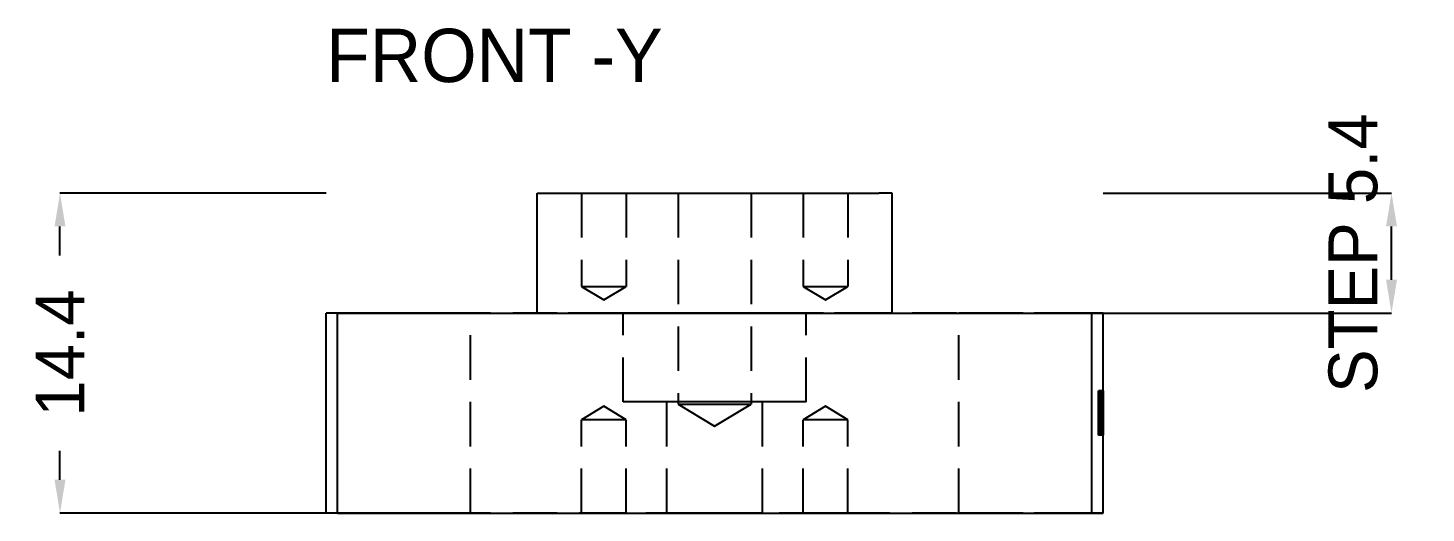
# Model space of a CAD drawing. Header units: millimetres. Extents: x -139 to 171, y -162 to 96.
# Drawn here: x -30.9 to 32.1, y 42.5 to 64.3 of the extents above; entities that cross this region are included whole.
import ezdxf

# ---------------------------------------------------------------- set-up
doc = ezdxf.new("R2010")
doc.units = ezdxf.units.MM
doc.linetypes.add('ZZHIDDEN', pattern=[3, 2, -1])
for name, color, linetype in [('DIMENSIONS', 3, 'CONTINUOUS'), ('HIDDEN', 8, 'ZZHIDDEN'), ('NOTES', 7, 'CONTINUOUS'), ('VISIBLE', 7, 'CONTINUOUS')]:
    doc.layers.add(name, color=color, linetype=linetype)
doc.dimstyles.get("Standard").update_dxf_attribs({"dimtxt": 2.5, "dimasz": 2.5, "dimexe": 1.25, "dimexo": 0.625, "dimtad": 1, "dimcen": 2.5, "dimazin": 3, "dimtfac": 1, "dimtmove": 0, "dimatfit": 3})

# ---------------------------------------------------------------- blocks, each defined once
blk = doc.blocks.new('_CLOSEDFILLED')
at = {"color": 0, "linetype": 'BYBLOCK'}
blk.add_solid([(-1, 0.164), (0, 0), (-1, -0.164)], dxfattribs=at)
blk = doc.blocks.new('*D3')
for p, q in [((-17.5, 56.9), (-29.5, 56.9)), ((-29.5, 54.1), (-29.5, 55.4)), ((-29.5, 44), (-29.5, 45.3)), ((-17.5, 42.5), (-29.5, 42.5))]:
    blk.add_line(p, q)
at = {"layer": 'Defpoints'}
for p in [(-17.5, 56.9), (-29.5, 42.5), (-17.5, 42.5)]:
    blk.add_point(p, dxfattribs=at)
at = {"layer": 'DIMENSIONS', "xscale": 1.5, "yscale": 1.5}
for p, rotation in [((-29.5, 56.9), 90), ((-29.5, 42.5), 270)]:
    blk.add_blockref('_CLOSEDFILLED', p, dxfattribs=dict(at, rotation=rotation))
at = {"layer": 'DIMENSIONS', "insert": (-29.5, 49.7), "char_height": 2.2, "attachment_point": 5, "rotation": 90}
blk.add_mtext('14.4', dxfattribs=at)
blk = doc.blocks.new('*D5')
for p, q in [((17.5, 56.9), (30.5, 56.9)), ((30.5, 53), (30.5, 55.4)), ((17.5, 51.5), (30.5, 51.5))]:
    blk.add_line(p, q)
at = {"layer": 'Defpoints'}
for p in [(17.5, 56.9), (17.5, 51.5), (30.5, 51.5)]:
    blk.add_point(p, dxfattribs=at)
at = {"layer": 'DIMENSIONS', "xscale": 1.5, "yscale": 1.5}
for p, rotation in [((30.5, 56.9), 90), ((30.5, 51.5), 270)]:
    blk.add_blockref('_CLOSEDFILLED', p, dxfattribs=dict(at, rotation=rotation))
at = {"layer": 'DIMENSIONS', "insert": (28.775, 54.2), "char_height": 2.2, "attachment_point": 5, "rotation": 90}
blk.add_mtext('STEP 5.4', dxfattribs=at)

msp = doc.modelspace()

# ---------------------------------------------------------------- linework, layer by layer
at = {"layer": 'HIDDEN'}
for p, q in [((-6.005, 56.9), (-6.005, 52.7)), ((-3.995, 56.9), (-3.995, 52.7)), ((-1.65, 56.9), (-1.65, 47.4)), ((1.65, 56.9), (1.65, 47.4)), ((3.995, 56.9), (3.995, 52.7)), ((6.005, 56.9), (6.005, 52.7)), ((-6.005, 52.7), (-5, 52.096)), ((-5, 52.096), (-3.995, 52.7)), ((3.995, 52.7), (5, 52.096)), ((5, 52.096), (6.005, 52.7)), ((-16.9, 51.5), (-11.6, 51.5)), ((16.9, 51.5), (-16.9, 51.5)), ((-11.6, 51.5), (-16.4, 51.5)), ((-11, 42.5), (-11, 51.5)), ((7.4, 51.5), (-7.4, 51.5)), ((-4.125, 47.5), (-4.125, 51.5)), ((4.125, 47.5), (4.125, 51.5)), ((11, 42.5), (11, 51.5)), ((16.4, 51.5), (11.6, 51.5)), ((11.6, 51.5), (16.9, 51.5)), ((17.3, 47.99194), (17.3, 48)), ((17.5, 48), (17.3, 48)), ((17.3, 48), (17.3, 47.96251)), ((17.3, 47.93297), (17.3, 48)), ((17.3, 48), (17.3, 47.98854)), ((17.3, 47.96778), (17.3, 47.99194)), ((17.5, 47.99194), (17.3, 47.99194)), ((17.5, 47.98854), (17.3, 47.98854)), ((17.3, 47.98854), (17.3, 47.95414)), ((17.3, 47.9278), (17.3, 47.96778)), ((17.5, 47.96778), (17.3, 47.96778)), ((17.3, 46.0376), (17.3, 47.9653)), ((17.5, 47.9653), (17.3, 47.9653)), ((17.3, 47.9653), (17.3, 46.65358)), ((17.3, 47.9653), (17.3, 47.93431)), ((17.3, 47.9653), (17.3, 47.9307)), ((17.5, 47.96251), (17.3, 47.96251)), ((17.3, 47.96251), (17.3, 47.85003)), ((17.5, 47.95414), (17.3, 47.95414)), ((17.3, 47.95414), (17.3, 47.89682)), ((17.5, 47.93431), (17.3, 47.93431)), ((17.3, 47.93431), (17.3, 47.84136)), ((17.3, 47.73187), (17.3, 47.93297)), ((17.5, 47.93297), (17.3, 47.93297)), ((17.5, 47.9307), (17.3, 47.9307)), ((17.3, 47.9307), (17.3, 47.8269)), ((17.3, 47.87234), (17.3, 47.9278)), ((17.5, 47.9278), (17.3, 47.9278)), ((17.5, 47.89682), (17.3, 47.89682)), ((17.3, 47.89682), (17.3, 47.81657)), ((17.5, 47.96251), (17.5, 48)), ((17.5, 48), (17.5, 47.99194)), ((17.5, 47.98854), (17.5, 48)), ((17.5, 48), (17.5, 47.93297)), ((17.5, 47.99194), (17.5, 47.96778)), ((17.5, 47.95414), (17.5, 47.98854)), ((17.5, 47.96778), (17.5, 47.9278)), ((17.5, 46.0376), (17.5, 47.9653)), ((17.5, 47.9653), (17.5, 46.65358)), ((17.5, 47.93431), (17.5, 47.9653)), ((17.5, 47.9307), (17.5, 47.9653)), ((17.5, 47.85003), (17.5, 47.96251)), ((17.5, 47.89682), (17.5, 47.95414)), ((17.5, 47.84136), (17.5, 47.93431)), ((17.5, 47.93297), (17.5, 47.73187)), ((17.5, 47.8269), (17.5, 47.9307)), ((17.5, 47.9278), (17.5, 47.87234)), ((17.5, 47.81657), (17.5, 47.89682)), ((-5, 47.304), (-6.005, 46.7)), ((-3.995, 46.7), (-5, 47.304)), ((-2.15, 42.5), (-2.15, 47.5)), ((-1.65, 47.4), (0, 46.408)), ((0, 46.408), (1.65, 47.4)), ((2.15, 42.5), (2.15, 47.5)), ((5, 47.304), (3.995, 46.7)), ((6.005, 46.7), (5, 47.304)), ((17.3, 47.60876), (17.3, 47.87234)), ((17.5, 47.87234), (17.3, 47.87234)), ((17.5, 47.85003), (17.3, 47.85003)), ((17.3, 47.85003), (17.3, 47.67527)), ((17.5, 47.84136), (17.3, 47.84136)), ((17.3, 47.84136), (17.3, 47.69128)), ((17.5, 47.8269), (17.3, 47.8269)), ((17.3, 47.8269), (17.3, 47.65369)), ((17.5, 47.81657), (17.3, 47.81657)), ((17.3, 47.81657), (17.3, 47.54183)), ((17.3, 47.7704), (17.3, 47.78558)), ((17.5, 47.78558), (17.3, 47.78558)), ((17.3, 47.78558), (17.3, 47.73508)), ((17.3, 47.75635), (17.3, 47.78062)), ((17.5, 47.78062), (17.3, 47.78062)), ((17.3, 47.78062), (17.3, 47.76999)), ((17.5, 47.7704), (17.3, 47.7704)), ((17.3, 47.72485), (17.3, 47.7704)), ((17.5, 47.76999), (17.3, 47.76999)), ((17.3, 47.76999), (17.3, 47.73807)), ((17.3, 47.68354), (17.3, 47.75635)), ((17.5, 47.75635), (17.3, 47.75635)), ((17.3, 47.7328), (17.3, 47.75088)), ((17.3, 47.75088), (17.3, 47.17001)), ((17.3, 47.72939), (17.3, 47.75088)), ((17.3, 47.75088), (17.3, 47.06672)), ((17.5, 47.75088), (17.3, 47.75088)), ((17.5, 47.73807), (17.3, 47.73807)), ((17.3, 47.73807), (17.3, 47.68447)), ((17.5, 47.73508), (17.3, 47.73508)), ((17.3, 47.73508), (17.3, 47.58356)), ((17.3, 47.67858), (17.3, 47.7328)), ((17.5, 47.7328), (17.3, 47.7328)), ((17.3, 47.41489), (17.3, 47.73187)), ((17.5, 47.73187), (17.3, 47.73187)), ((17.3, 46.0376), (17.3, 47.73022)), ((17.5, 47.73022), (17.3, 47.73022)), ((17.3, 47.73022), (17.3, 46.40818)), ((17.3, 47.66495), (17.3, 47.72939)), ((17.5, 47.72939), (17.3, 47.72939)), ((17.3, 47.64894), (17.3, 47.72485)), ((17.5, 47.72485), (17.3, 47.72485)), ((17.5, 47.69128), (17.3, 47.69128)), ((17.3, 47.69128), (17.3, 47.48895)), ((17.5, 47.68447), (17.3, 47.68447)), ((17.3, 47.68447), (17.3, 47.60876)), ((17.3, 47.57261), (17.3, 47.68354)), ((17.5, 47.68354), (17.3, 47.68354)), ((17.3, 47.5879), (17.3, 47.67858)), ((17.5, 47.67858), (17.3, 47.67858)), ((17.5, 47.67527), (17.3, 47.67527)), ((17.3, 47.67527), (17.3, 47.45011)), ((17.3, 47.55825), (17.3, 47.66495)), ((17.5, 47.66495), (17.3, 47.66495)), ((17.5, 47.65369), (17.3, 47.65369)), ((17.3, 47.65369), (17.3, 47.41004)), ((17.3, 47.54183), (17.3, 47.64894)), ((17.5, 47.64894), (17.3, 47.64894)), ((17.5, 47.60876), (17.3, 47.60876)), ((17.3, 47.46044), (17.3, 47.5879)), ((17.5, 47.5879), (17.3, 47.5879)), ((17.5, 47.58356), (17.3, 47.58356)), ((17.3, 47.58356), (17.3, 47.3365)), ((17.3, 47.43317), (17.3, 47.57261)), ((17.5, 47.57261), (17.3, 47.57261)), ((17.3, 47.41004), (17.3, 47.55825)), ((17.5, 47.55825), (17.3, 47.55825)), ((17.5, 47.54183), (17.3, 47.54183)), ((17.5, 47.48895), (17.3, 47.48895)), ((17.3, 47.48895), (17.3, 47.32989)), ((17.3, 47.33216), (17.3, 47.46044)), ((17.5, 47.46044), (17.3, 47.46044)), ((17.5, 47.45011), (17.3, 47.45011)), ((17.3, 47.45011), (17.3, 47.33423)), ((17.3, 47.33815), (17.3, 47.43317)), ((17.5, 47.43317), (17.3, 47.43317)), ((17.3, 46.99938), (17.3, 47.41489)), ((17.5, 47.41489), (17.3, 47.41489)), ((17.5, 47.41004), (17.3, 47.41004)), ((17.3, 47.41004), (17.3, 47.24334)), ((17.3, 47.26152), (17.3, 47.41004)), ((17.3, 47.24148), (17.3, 47.33815)), ((17.5, 47.33815), (17.3, 47.33815)), ((17.5, 47.3365), (17.3, 47.3365)), ((17.3, 47.3365), (17.3, 46.99938)), ((17.5, 47.33423), (17.3, 47.33423)), ((17.3, 47.33423), (17.3, 47.22454)), ((17.3, 47.24148), (17.3, 47.33216)), ((17.5, 47.33216), (17.3, 47.33216)), ((17.5, 47.32989), (17.3, 47.32989)), ((17.3, 47.32989), (17.3, 47.20719)), ((17.3, 47.15389), (17.3, 47.26152)), ((17.5, 47.26152), (17.3, 47.26152)), ((17.5, 47.87234), (17.5, 47.60876)), ((17.5, 47.67527), (17.5, 47.85003)), ((17.5, 47.69128), (17.5, 47.84136)), ((17.5, 47.65369), (17.5, 47.8269)), ((17.5, 47.54183), (17.5, 47.81657)), ((17.5, 47.78558), (17.5, 47.7704)), ((17.5, 47.73508), (17.5, 47.78558)), ((17.5, 47.76999), (17.5, 47.78062)), ((17.5, 47.78062), (17.5, 47.75635)), ((17.5, 47.7704), (17.5, 47.72485)), ((17.5, 47.73807), (17.5, 47.76999)), ((17.5, 47.75635), (17.5, 47.68354)), ((17.5, 47.75088), (17.5, 47.7328)), ((17.5, 47.17001), (17.5, 47.75088)), ((17.5, 47.75088), (17.5, 47.72939)), ((17.5, 47.06672), (17.5, 47.75088)), ((17.5, 47.68447), (17.5, 47.73807)), ((17.5, 47.58356), (17.5, 47.73508)), ((17.5, 47.7328), (17.5, 47.67858)), ((17.5, 47.73187), (17.5, 47.41489)), ((17.5, 46.0376), (17.5, 47.73022)), ((17.5, 47.73022), (17.5, 46.40818)), ((17.5, 47.72939), (17.5, 47.66495)), ((17.5, 47.72485), (17.5, 47.64894)), ((17.5, 47.48895), (17.5, 47.69128)), ((17.5, 47.60876), (17.5, 47.68447)), ((17.5, 47.68354), (17.5, 47.57261)), ((17.5, 47.67858), (17.5, 47.5879)), ((17.5, 47.45011), (17.5, 47.67527)), ((17.5, 47.66495), (17.5, 47.55825)), ((17.5, 47.41004), (17.5, 47.65369)), ((17.5, 47.64894), (17.5, 47.54183)), ((17.5, 47.5879), (17.5, 47.46044)), ((17.5, 47.3365), (17.5, 47.58356)), ((17.5, 47.57261), (17.5, 47.43317)), ((17.5, 47.55825), (17.5, 47.41004)), ((17.5, 47.32989), (17.5, 47.48895)), ((17.5, 47.46044), (17.5, 47.33216)), ((17.5, 47.33423), (17.5, 47.45011)), ((17.5, 47.43317), (17.5, 47.33815)), ((17.5, 47.41489), (17.5, 46.99938)), ((17.5, 47.24334), (17.5, 47.41004)), ((17.5, 47.41004), (17.5, 47.26152)), ((17.5, 47.33815), (17.5, 47.24148)), ((17.5, 46.99938), (17.5, 47.3365)), ((17.5, 47.22454), (17.5, 47.33423)), ((17.5, 47.33216), (17.5, 47.24148)), ((17.5, 47.20719), (17.5, 47.32989)), ((17.5, 47.26152), (17.5, 47.15389)), ((-6.005, 42.5), (-6.005, 46.7)), ((-3.995, 42.5), (-3.995, 46.7)), ((3.995, 42.5), (3.995, 46.7)), ((6.005, 42.5), (6.005, 46.7)), ((17.5, 47.24334), (17.3, 47.24334)), ((17.3, 47.24334), (17.3, 47.10762)), ((17.3, 47.13324), (17.3, 47.24148)), ((17.5, 47.24148), (17.3, 47.24148)), ((17.3, 47.18787), (17.3, 47.24148)), ((17.5, 47.22454), (17.3, 47.22454)), ((17.3, 47.22454), (17.3, 47.10876)), ((17.5, 47.20719), (17.3, 47.20719)), ((17.3, 47.20719), (17.3, 47.12239)), ((17.3, 47.17001), (17.3, 47.18787)), ((17.5, 47.18787), (17.3, 47.18787)), ((17.5, 47.17001), (17.3, 47.17001)), ((17.3, 47.08851), (17.3, 47.15389)), ((17.5, 47.15389), (17.3, 47.15389)), ((17.3, 47.00351), (17.3, 47.13324)), ((17.5, 47.13324), (17.3, 47.13324)), ((17.5, 47.12239), (17.3, 47.12239)), ((17.3, 47.12239), (17.3, 47.07705)), ((17.5, 47.10876), (17.3, 47.10876)), ((17.3, 47.10876), (17.3, 46.97377)), ((17.5, 47.10762), (17.3, 47.10762)), ((17.3, 47.10762), (17.3, 47.0062)), ((17.3, 47.06672), (17.3, 47.08851)), ((17.5, 47.08851), (17.3, 47.08851)), ((17.5, 47.07705), (17.3, 47.07705)), ((17.3, 47.07705), (17.3, 47.01322)), ((17.5, 47.06672), (17.3, 47.06672)), ((17.5, 47.01322), (17.3, 47.01322)), ((17.3, 47.01322), (17.3, 46.90436)), ((17.5, 47.0062), (17.3, 47.0062)), ((17.3, 47.0062), (17.3, 46.94154)), ((17.3, 46.88236), (17.3, 47.00351)), ((17.5, 47.00351), (17.3, 47.00351)), ((17.5, 46.99938), (17.3, 46.99938)), ((17.3, 46.99938), (17.3, 46.66319)), ((17.3, 46.58469), (17.3, 46.99938)), ((17.5, 46.97377), (17.3, 46.97377)), ((17.3, 46.97377), (17.3, 46.90085)), ((17.3, 46.93658), (17.3, 46.95807)), ((17.3, 46.95807), (17.3, 46.25201)), ((17.5, 46.95807), (17.3, 46.95807)), ((17.5, 46.94154), (17.3, 46.94154)), ((17.3, 46.94154), (17.3, 46.89692)), ((17.3, 46.87213), (17.3, 46.93658)), ((17.5, 46.93658), (17.3, 46.93658)), ((17.5, 46.90436), (17.3, 46.90436)), ((17.3, 46.90436), (17.3, 46.75707)), ((17.5, 46.90085), (17.3, 46.90085)), ((17.3, 46.90085), (17.3, 46.75728)), ((17.5, 46.89692), (17.3, 46.89692)), ((17.3, 46.89692), (17.3, 46.82008)), ((17.3, 46.66928), (17.3, 46.88236)), ((17.5, 46.88236), (17.3, 46.88236)), ((17.3, 46.76276), (17.3, 46.87213)), ((17.5, 46.87213), (17.3, 46.87213)), ((17.3, 46.65606), (17.3, 46.86759)), ((17.5, 46.86759), (17.3, 46.86759)), ((17.3, 46.8365), (17.3, 46.8523)), ((17.5, 46.8523), (17.3, 46.8523)), ((17.3, 46.8523), (17.3, 46.0376)), ((17.3, 46.78909), (17.3, 46.8365)), ((17.5, 46.8365), (17.3, 46.8365)), ((17.5, 46.82008), (17.3, 46.82008)), ((17.3, 46.82008), (17.3, 46.70967)), ((17.3, 46.69325), (17.3, 46.78909)), ((17.5, 46.78909), (17.3, 46.78909)), ((17.3, 46.60566), (17.3, 46.76276)), ((17.5, 46.76276), (17.3, 46.76276)), ((17.3, 46.75728), (17.3, 46.54276)), ((17.5, 46.75707), (17.3, 46.75707)), ((17.3, 46.75707), (17.3, 46.57715)), ((17.5, 46.70967), (17.3, 46.70967)), ((17.3, 46.70967), (17.3, 46.56435)), ((17.3, 46.53212), (17.3, 46.69325)), ((17.5, 46.69325), (17.3, 46.69325)), ((17.3, 46.43689), (17.3, 46.66928)), ((17.5, 46.66319), (17.3, 46.66319)), ((17.3, 46.66319), (17.3, 46.41644)), ((17.5, 46.65606), (17.3, 46.65606)), ((17.5, 46.65358), (17.3, 46.65358)), ((17.5, 47.10762), (17.5, 47.24334)), ((17.5, 47.24148), (17.5, 47.13324)), ((17.5, 47.24148), (17.5, 47.18787)), ((17.5, 47.10876), (17.5, 47.22454)), ((17.5, 47.12239), (17.5, 47.20719)), ((17.5, 47.18787), (17.5, 47.17001)), ((17.5, 47.15389), (17.5, 47.08851)), ((17.5, 47.13324), (17.5, 47.00351)), ((17.5, 47.07705), (17.5, 47.12239)), ((17.5, 46.97377), (17.5, 47.10876)), ((17.5, 47.0062), (17.5, 47.10762)), ((17.5, 47.08851), (17.5, 47.06672)), ((17.5, 47.01322), (17.5, 47.07705)), ((17.5, 46.90436), (17.5, 47.01322)), ((17.5, 46.94154), (17.5, 47.0062)), ((17.5, 47.00351), (17.5, 46.88236)), ((17.5, 46.99938), (17.5, 46.58469)), ((17.5, 46.66319), (17.5, 46.99938)), ((17.5, 46.90085), (17.5, 46.97377)), ((17.5, 46.95807), (17.5, 46.93658)), ((17.5, 46.25201), (17.5, 46.95807)), ((17.5, 46.89692), (17.5, 46.94154)), ((17.5, 46.93658), (17.5, 46.87213)), ((17.5, 46.75707), (17.5, 46.90436)), ((17.5, 46.75728), (17.5, 46.90085)), ((17.5, 46.82008), (17.5, 46.89692)), ((17.5, 46.88236), (17.5, 46.66928)), ((17.5, 46.87213), (17.5, 46.76276)), ((17.5, 46.65606), (17.5, 46.86759)), ((17.5, 46.0376), (17.5, 46.8523)), ((17.5, 46.8523), (17.5, 46.8365)), ((17.5, 46.8365), (17.5, 46.78909)), ((17.5, 46.70967), (17.5, 46.82008)), ((17.5, 46.78909), (17.5, 46.69325)), ((17.5, 46.76276), (17.5, 46.60566)), ((17.5, 46.54276), (17.5, 46.75728)), ((17.5, 46.57715), (17.5, 46.75707)), ((17.5, 46.56435), (17.5, 46.70967)), ((17.5, 46.69325), (17.5, 46.53212)), ((17.5, 46.66928), (17.5, 46.43689)), ((17.5, 46.41644), (17.5, 46.66319)), ((17.3, 46.44939), (17.3, 46.60566)), ((17.5, 46.60566), (17.3, 46.60566)), ((17.3, 46.26771), (17.3, 46.58469)), ((17.5, 46.58469), (17.3, 46.58469)), ((17.5, 46.57715), (17.3, 46.57715)), ((17.3, 46.57715), (17.3, 46.34828)), ((17.5, 46.56435), (17.3, 46.56435)), ((17.3, 46.56435), (17.3, 46.0376)), ((17.3, 46.54276), (17.3, 46.25697)), ((17.3, 46.0376), (17.3, 46.53212)), ((17.5, 46.53212), (17.3, 46.53212)), ((17.3, 46.35137), (17.3, 46.45858)), ((17.5, 46.45858), (17.3, 46.45858)), ((17.3, 46.45858), (17.3, 46.18591)), ((17.3, 46.33919), (17.3, 46.44939)), ((17.5, 46.44939), (17.3, 46.44939)), ((17.3, 46.25697), (17.3, 46.43689)), ((17.5, 46.41644), (17.3, 46.41644)), ((17.3, 46.41644), (17.3, 46.26492)), ((17.5, 46.40818), (17.3, 46.40818)), ((17.3, 46.27515), (17.3, 46.35137)), ((17.5, 46.35137), (17.3, 46.35137)), ((17.5, 46.34828), (17.3, 46.34828)), ((17.3, 46.34828), (17.3, 46.17806)), ((17.3, 46.27381), (17.3, 46.33919)), ((17.5, 46.33919), (17.3, 46.33919)), ((17.3, 46.2296), (17.3, 46.27515)), ((17.5, 46.27515), (17.3, 46.27515)), ((17.3, 46.25201), (17.3, 46.27381)), ((17.5, 46.27381), (17.3, 46.27381)), ((17.3, 46.06693), (17.3, 46.26771)), ((17.5, 46.26771), (17.3, 46.26771)), ((17.5, 46.26492), (17.3, 46.26492)), ((17.3, 46.26492), (17.3, 46.21442)), ((17.3, 46.0376), (17.3, 46.25697)), ((17.5, 46.25697), (17.3, 46.25697)), ((17.5, 46.25201), (17.3, 46.25201)), ((17.3, 46.21442), (17.3, 46.2296)), ((17.5, 46.2296), (17.3, 46.2296)), ((17.5, 46.21442), (17.3, 46.21442)), ((17.5, 46.18591), (17.3, 46.18591)), ((17.3, 46.18591), (17.3, 46.10452)), ((17.5, 46.17806), (17.3, 46.17806)), ((17.3, 46.17806), (17.3, 46.07271)), ((17.5, 46.10452), (17.3, 46.10452)), ((17.3, 46.10452), (17.3, 46.04627)), ((17.5, 46.07271), (17.3, 46.07271)), ((17.3, 46.07271), (17.3, 46.0376)), ((17.3, 46), (17.3, 46.06693)), ((17.5, 46.06693), (17.3, 46.06693)), ((17.5, 46.04627), (17.3, 46.04627)), ((17.3, 46.04627), (17.3, 46.01157)), ((17.5, 46.0376), (17.3, 46.0376)), ((17.5, 46.01157), (17.3, 46.01157)), ((17.3, 46.01157), (17.3, 46)), ((17.5, 46), (17.3, 46)), ((17.5, 46.60566), (17.5, 46.44939)), ((17.5, 46.58469), (17.5, 46.26771)), ((17.5, 46.34828), (17.5, 46.57715)), ((17.5, 46.0376), (17.5, 46.56435)), ((17.5, 46.25697), (17.5, 46.54276)), ((17.5, 46.53212), (17.5, 46.0376)), ((17.5, 46.18591), (17.5, 46.45858)), ((17.5, 46.45858), (17.5, 46.35137)), ((17.5, 46.44939), (17.5, 46.33919)), ((17.5, 46.43689), (17.5, 46.25697)), ((17.5, 46.26492), (17.5, 46.41644)), ((17.5, 46.35137), (17.5, 46.27515)), ((17.5, 46.17806), (17.5, 46.34828)), ((17.5, 46.33919), (17.5, 46.27381)), ((17.5, 46.27515), (17.5, 46.2296)), ((17.5, 46.27381), (17.5, 46.25201)), ((17.5, 46.26771), (17.5, 46.06693)), ((17.5, 46.21442), (17.5, 46.26492)), ((17.5, 46.0376), (17.5, 46.25697)), ((17.5, 46.2296), (17.5, 46.21442)), ((17.5, 46.10452), (17.5, 46.18591)), ((17.5, 46.07271), (17.5, 46.17806)), ((17.5, 46.04627), (17.5, 46.10452)), ((17.5, 46.0376), (17.5, 46.07271)), ((17.5, 46.06693), (17.5, 46)), ((17.5, 46.01157), (17.5, 46.04627)), ((17.5, 46), (17.5, 46.01157)), ((-16.9, 42.5), (-11.6, 42.5)), ((16.9, 42.5), (-16.9, 42.5)), ((-11.6, 42.5), (-16.4, 42.5)), ((16.4, 42.5), (11.6, 42.5)), ((11.6, 42.5), (16.9, 42.5))]:
    msp.add_line(p, q, dxfattribs=at)
for points in [[(-6.005, 56.9), (-5.9798, 56.9), (-5.90547, 56.9), (-5.78574, 56.9), (-5.62661, 56.9), (-5.43605, 56.9), (-5.22363, 56.9), (-5, 56.9), (-4.77637, 56.9), (-4.56395, 56.9), (-4.37339, 56.9), (-4.21426, 56.9), (-4.09453, 56.9), (-4.0202, 56.9), (-3.995, 56.9)], [(-1.65, 56.9), (-1.60863, 56.9), (-1.4866, 56.9), (-1.29002, 56.9), (-1.02876, 56.9), (-0.71591, 56.9), (-0.36716, 56.9), (0, 56.9), (0.36716, 56.9), (0.71591, 56.9), (1.02876, 56.9), (1.29002, 56.9), (1.4866, 56.9), (1.60863, 56.9), (1.65, 56.9)], [(3.995, 56.9), (4.0202, 56.9), (4.09453, 56.9), (4.21426, 56.9), (4.37339, 56.9), (4.56395, 56.9), (4.77637, 56.9), (5, 56.9), (5.22363, 56.9), (5.43605, 56.9), (5.62661, 56.9), (5.78574, 56.9), (5.90547, 56.9), (5.9798, 56.9), (6.005, 56.9)], [(-6.005, 52.7), (-5.9798, 52.7), (-5.90547, 52.7), (-5.78574, 52.7), (-5.62661, 52.7), (-5.43605, 52.7), (-5.22363, 52.7), (-5, 52.7), (-4.77637, 52.7), (-4.56395, 52.7), (-4.37339, 52.7), (-4.21426, 52.7), (-4.09453, 52.7), (-4.0202, 52.7), (-3.995, 52.7)], [(3.995, 52.7), (4.0202, 52.7), (4.09453, 52.7), (4.21426, 52.7), (4.37339, 52.7), (4.56395, 52.7), (4.77637, 52.7), (5, 52.7), (5.22363, 52.7), (5.43605, 52.7), (5.62661, 52.7), (5.78574, 52.7), (5.90547, 52.7), (5.9798, 52.7), (6.005, 52.7)], [(-16.9, 51.5), (-16.96718, 51.5), (-17.03351, 51.5), (-17.09817, 51.5), (-17.16033, 51.5), (-17.21922, 51.5), (-17.27409, 51.5), (-17.32426, 51.5), (-17.3691, 51.5), (-17.40803, 51.5), (-17.44058, 51.5), (-17.46633, 51.5), (-17.48496, 51.5), (-17.49623, 51.5), (-17.5, 51.5)], [(-16.9, 51.5), (-16.90718, 51.5), (-16.91435, 51.5), (-16.92152, 51.5), (-16.92869, 51.5), (-16.93586, 51.5), (-16.94302, 51.5), (-16.95018, 51.5), (-16.95732, 51.5), (-16.96446, 51.5), (-16.97159, 51.5), (-16.97871, 51.5), (-16.98582, 51.5), (-16.99292, 51.5), (-17, 51.5)], [(-11.6, 51.5), (-11.53282, 51.5), (-11.46649, 51.5), (-11.40183, 51.5), (-11.33967, 51.5), (-11.28078, 51.5), (-11.22591, 51.5), (-11.17574, 51.5), (-11.1309, 51.5), (-11.09197, 51.5), (-11.05942, 51.5), (-11.03367, 51.5), (-11.01504, 51.5), (-11.00377, 51.5), (-11, 51.5)], [(-8, 51.5), (-7.99623, 51.5), (-7.98496, 51.5), (-7.96633, 51.5), (-7.94058, 51.5), (-7.90803, 51.5), (-7.8691, 51.5), (-7.82426, 51.5), (-7.77409, 51.5), (-7.71922, 51.5), (-7.66033, 51.5), (-7.59817, 51.5), (-7.53351, 51.5), (-7.46718, 51.5), (-7.4, 51.5)], [(4.125, 51.5), (4.02158, 51.5), (3.7165, 51.5), (3.22505, 51.5), (2.5719, 51.5), (1.78977, 51.5), (0.9179, 51.5), (0, 51.5), (-0.9179, 51.5), (-1.78977, 51.5), (-2.5719, 51.5), (-3.22505, 51.5), (-3.7165, 51.5), (-4.02158, 51.5), (-4.125, 51.5)], [(8, 51.5), (7.99623, 51.5), (7.98496, 51.5), (7.96633, 51.5), (7.94058, 51.5), (7.90803, 51.5), (7.8691, 51.5), (7.82426, 51.5), (7.77409, 51.5), (7.71922, 51.5), (7.66033, 51.5), (7.59817, 51.5), (7.53351, 51.5), (7.46718, 51.5), (7.4, 51.5)], [(11.6, 51.5), (11.53282, 51.5), (11.46649, 51.5), (11.40183, 51.5), (11.33967, 51.5), (11.28078, 51.5), (11.22591, 51.5), (11.17574, 51.5), (11.1309, 51.5), (11.09197, 51.5), (11.05942, 51.5), (11.03367, 51.5), (11.01504, 51.5), (11.00377, 51.5), (11, 51.5)], [(16.9, 51.5), (16.90718, 51.5), (16.91435, 51.5), (16.92152, 51.5), (16.92869, 51.5), (16.93586, 51.5), (16.94302, 51.5), (16.95018, 51.5), (16.95732, 51.5), (16.96446, 51.5), (16.97159, 51.5), (16.97871, 51.5), (16.98582, 51.5), (16.99292, 51.5), (17, 51.5)], [(17.5, 51.5), (17.49623, 51.5), (17.48496, 51.5), (17.46633, 51.5), (17.44058, 51.5), (17.40803, 51.5), (17.3691, 51.5), (17.32426, 51.5), (17.27409, 51.5), (17.21922, 51.5), (17.16033, 51.5), (17.09817, 51.5), (17.03351, 51.5), (16.96718, 51.5), (16.9, 51.5)], [(4.125, 47.5), (4.02158, 47.5), (3.7165, 47.5), (3.22505, 47.5), (2.5719, 47.5), (1.78977, 47.5), (0.9179, 47.5), (0, 47.5), (-0.9179, 47.5), (-1.78977, 47.5), (-2.5719, 47.5), (-3.22505, 47.5), (-3.7165, 47.5), (-4.02158, 47.5), (-4.125, 47.5)], [(2.15, 47.5), (2.0961, 47.5), (1.93708, 47.5), (1.68094, 47.5), (1.3405, 47.5), (0.93285, 47.5), (0.47842, 47.5), (0, 47.5), (-0.47842, 47.5), (-0.93285, 47.5), (-1.3405, 47.5), (-1.68094, 47.5), (-1.93708, 47.5), (-2.0961, 47.5), (-2.15, 47.5)], [(-1.65, 47.4), (-1.60863, 47.4), (-1.4866, 47.4), (-1.29002, 47.4), (-1.02876, 47.4), (-0.71591, 47.4), (-0.36716, 47.4), (0, 47.4), (0.36716, 47.4), (0.71591, 47.4), (1.02876, 47.4), (1.29002, 47.4), (1.4866, 47.4), (1.60863, 47.4), (1.65, 47.4)], [(-3.995, 46.7), (-4.0202, 46.7), (-4.09453, 46.7), (-4.21426, 46.7), (-4.37339, 46.7), (-4.56395, 46.7), (-4.77637, 46.7), (-5, 46.7), (-5.22363, 46.7), (-5.43605, 46.7), (-5.62661, 46.7), (-5.78574, 46.7), (-5.90547, 46.7), (-5.9798, 46.7), (-6.005, 46.7)], [(6.005, 46.7), (5.9798, 46.7), (5.90547, 46.7), (5.78574, 46.7), (5.62661, 46.7), (5.43605, 46.7), (5.22363, 46.7), (5, 46.7), (4.77637, 46.7), (4.56395, 46.7), (4.37339, 46.7), (4.21426, 46.7), (4.09453, 46.7), (4.0202, 46.7), (3.995, 46.7)], [(-16.9, 42.5), (-16.96718, 42.5), (-17.03351, 42.5), (-17.09817, 42.5), (-17.16033, 42.5), (-17.21922, 42.5), (-17.27409, 42.5), (-17.32426, 42.5), (-17.3691, 42.5), (-17.40803, 42.5), (-17.44058, 42.5), (-17.46633, 42.5), (-17.48496, 42.5), (-17.49623, 42.5), (-17.5, 42.5)], [(-16.9, 42.5), (-16.90718, 42.5), (-16.91435, 42.5), (-16.92152, 42.5), (-16.92869, 42.5), (-16.93586, 42.5), (-16.94302, 42.5), (-16.95018, 42.5), (-16.95732, 42.5), (-16.96446, 42.5), (-16.97159, 42.5), (-16.97871, 42.5), (-16.98582, 42.5), (-16.99292, 42.5), (-17, 42.5)], [(-11.6, 42.5), (-11.53282, 42.5), (-11.46649, 42.5), (-11.40183, 42.5), (-11.33967, 42.5), (-11.28078, 42.5), (-11.22591, 42.5), (-11.17574, 42.5), (-11.1309, 42.5), (-11.09197, 42.5), (-11.05942, 42.5), (-11.03367, 42.5), (-11.01504, 42.5), (-11.00377, 42.5), (-11, 42.5)], [(-3.995, 42.5), (-4.0202, 42.5), (-4.09453, 42.5), (-4.21426, 42.5), (-4.37339, 42.5), (-4.56395, 42.5), (-4.77637, 42.5), (-5, 42.5), (-5.22363, 42.5), (-5.43605, 42.5), (-5.62661, 42.5), (-5.78574, 42.5), (-5.90547, 42.5), (-5.9798, 42.5), (-6.005, 42.5)], [(2.15, 42.5), (2.0961, 42.5), (1.93708, 42.5), (1.68094, 42.5), (1.3405, 42.5), (0.93285, 42.5), (0.47842, 42.5), (0, 42.5), (-0.47842, 42.5), (-0.93285, 42.5), (-1.3405, 42.5), (-1.68094, 42.5), (-1.93708, 42.5), (-2.0961, 42.5), (-2.15, 42.5)], [(6.005, 42.5), (5.9798, 42.5), (5.90547, 42.5), (5.78574, 42.5), (5.62661, 42.5), (5.43605, 42.5), (5.22363, 42.5), (5, 42.5), (4.77637, 42.5), (4.56395, 42.5), (4.37339, 42.5), (4.21426, 42.5), (4.09453, 42.5), (4.0202, 42.5), (3.995, 42.5)], [(11.6, 42.5), (11.53282, 42.5), (11.46649, 42.5), (11.40183, 42.5), (11.33967, 42.5), (11.28078, 42.5), (11.22591, 42.5), (11.17574, 42.5), (11.1309, 42.5), (11.09197, 42.5), (11.05942, 42.5), (11.03367, 42.5), (11.01504, 42.5), (11.00377, 42.5), (11, 42.5)], [(16.9, 42.5), (16.90718, 42.5), (16.91435, 42.5), (16.92152, 42.5), (16.92869, 42.5), (16.93586, 42.5), (16.94302, 42.5), (16.95018, 42.5), (16.95732, 42.5), (16.96446, 42.5), (16.97159, 42.5), (16.97871, 42.5), (16.98582, 42.5), (16.99292, 42.5), (17, 42.5)], [(17.5, 42.5), (17.49623, 42.5), (17.48496, 42.5), (17.46633, 42.5), (17.44058, 42.5), (17.40803, 42.5), (17.3691, 42.5), (17.32426, 42.5), (17.27409, 42.5), (17.21922, 42.5), (17.16033, 42.5), (17.09817, 42.5), (17.03351, 42.5), (16.96718, 42.5), (16.9, 42.5)]]:
    msp.add_lwpolyline(points, dxfattribs=at)
at = {"layer": 'VISIBLE'}
for p, q in [((-8, 51.5), (-8, 56.9)), ((-7.4, 56.9), (7.4, 56.9)), ((8, 51.5), (8, 56.9)), ((-17.5, 42.5), (-17.5, 51.5)), ((-17, 42.5), (-17, 51.5)), ((-16.4, 51.5), (16.4, 51.5)), ((17, 42.5), (17, 51.5)), ((17.5, 42.5), (17.5, 51.5)), ((-16.4, 42.5), (16.4, 42.5))]:
    msp.add_line(p, q, dxfattribs=at)
for points in [[(-8, 56.9), (-7.99623, 56.9), (-7.98496, 56.9), (-7.96633, 56.9), (-7.94058, 56.9), (-7.90803, 56.9), (-7.8691, 56.9), (-7.82426, 56.9), (-7.77409, 56.9), (-7.71922, 56.9), (-7.66033, 56.9), (-7.59817, 56.9), (-7.53351, 56.9), (-7.46718, 56.9), (-7.4, 56.9)], [(8, 56.9), (7.99623, 56.9), (7.98496, 56.9), (7.96633, 56.9), (7.94058, 56.9), (7.90803, 56.9), (7.8691, 56.9), (7.82426, 56.9), (7.77409, 56.9), (7.71922, 56.9), (7.66033, 56.9), (7.59817, 56.9), (7.53351, 56.9), (7.46718, 56.9), (7.4, 56.9)], [(-17, 51.5), (-17.0587, 51.5), (-17.11581, 51.5), (-17.17075, 51.5), (-17.22297, 51.5), (-17.27195, 51.5), (-17.3172, 51.5), (-17.35826, 51.5), (-17.39471, 51.5), (-17.42621, 51.5), (-17.45241, 51.5), (-17.47307, 51.5), (-17.48798, 51.5), (-17.49699, 51.5), (-17.5, 51.5)], [(-17, 51.5), (-16.99623, 51.5), (-16.98496, 51.5), (-16.96633, 51.5), (-16.94058, 51.5), (-16.90803, 51.5), (-16.8691, 51.5), (-16.82426, 51.5), (-16.77409, 51.5), (-16.71922, 51.5), (-16.66033, 51.5), (-16.59817, 51.5), (-16.53351, 51.5), (-16.46718, 51.5), (-16.4, 51.5)], [(16.4, 51.5), (16.46718, 51.5), (16.53351, 51.5), (16.59817, 51.5), (16.66033, 51.5), (16.71922, 51.5), (16.77409, 51.5), (16.82426, 51.5), (16.8691, 51.5), (16.90803, 51.5), (16.94058, 51.5), (16.96633, 51.5), (16.98496, 51.5), (16.99623, 51.5), (17, 51.5)], [(17, 51.5), (17.0587, 51.5), (17.11581, 51.5), (17.17075, 51.5), (17.22297, 51.5), (17.27195, 51.5), (17.3172, 51.5), (17.35826, 51.5), (17.39471, 51.5), (17.42621, 51.5), (17.45241, 51.5), (17.47307, 51.5), (17.48798, 51.5), (17.49699, 51.5), (17.5, 51.5)], [(-17, 42.5), (-17.0587, 42.5), (-17.11581, 42.5), (-17.17075, 42.5), (-17.22297, 42.5), (-17.27195, 42.5), (-17.3172, 42.5), (-17.35826, 42.5), (-17.39471, 42.5), (-17.42621, 42.5), (-17.45241, 42.5), (-17.47307, 42.5), (-17.48798, 42.5), (-17.49699, 42.5), (-17.5, 42.5)], [(-17, 42.5), (-16.99623, 42.5), (-16.98496, 42.5), (-16.96633, 42.5), (-16.94058, 42.5), (-16.90803, 42.5), (-16.8691, 42.5), (-16.82426, 42.5), (-16.77409, 42.5), (-16.71922, 42.5), (-16.66033, 42.5), (-16.59817, 42.5), (-16.53351, 42.5), (-16.46718, 42.5), (-16.4, 42.5)], [(16.4, 42.5), (16.46718, 42.5), (16.53351, 42.5), (16.59817, 42.5), (16.66033, 42.5), (16.71922, 42.5), (16.77409, 42.5), (16.82426, 42.5), (16.8691, 42.5), (16.90803, 42.5), (16.94058, 42.5), (16.96633, 42.5), (16.98496, 42.5), (16.99623, 42.5), (17, 42.5)], [(17, 42.5), (17.0587, 42.5), (17.11581, 42.5), (17.17075, 42.5), (17.22297, 42.5), (17.27195, 42.5), (17.3172, 42.5), (17.35826, 42.5), (17.39471, 42.5), (17.42621, 42.5), (17.45241, 42.5), (17.47307, 42.5), (17.48798, 42.5), (17.49699, 42.5), (17.5, 42.5)]]:
    msp.add_lwpolyline(points, dxfattribs=at)

# ---------------------------------------------------------------- texts
at = {"layer": 'NOTES'}
msp.add_text('FRONT -Y', height=2.4, dxfattribs=at).set_placement((-17.5, 61.9))

# ---------------------------------------------------------------- dimensions: what is measured, and where the dimension line sits
at = {"layer": 'DIMENSIONS'}
dim = msp.add_linear_dim(base=(30.5, 51.5), p1=(17.5, 51.5), p2=(17.5, 56.9), angle=90, text='STEP 5.4', dimstyle='Standard', override={"dimtxt": 2.2, "dimasz": 1.5, "dimdec": 4, "dimdsep": 46}, dxfattribs=at)
dim.commit()
dim.dimension.update_dxf_attribs({"geometry": '*D5', "text_midpoint": (28.775, 54.2)})
dim = msp.add_linear_dim(base=(-29.5, 42.5), p1=(-17.5, 42.5), p2=(-17.5, 56.9), angle=90, dimstyle='Standard', override={"dimtxt": 2.2, "dimasz": 1.5, "dimdec": 4, "dimdsep": 46}, dxfattribs=at)
dim.commit()
dim.dimension.update_dxf_attribs({"geometry": '*D3', "text_midpoint": (-29.5, 49.7)})

doc.saveas('drawing.dxf')
